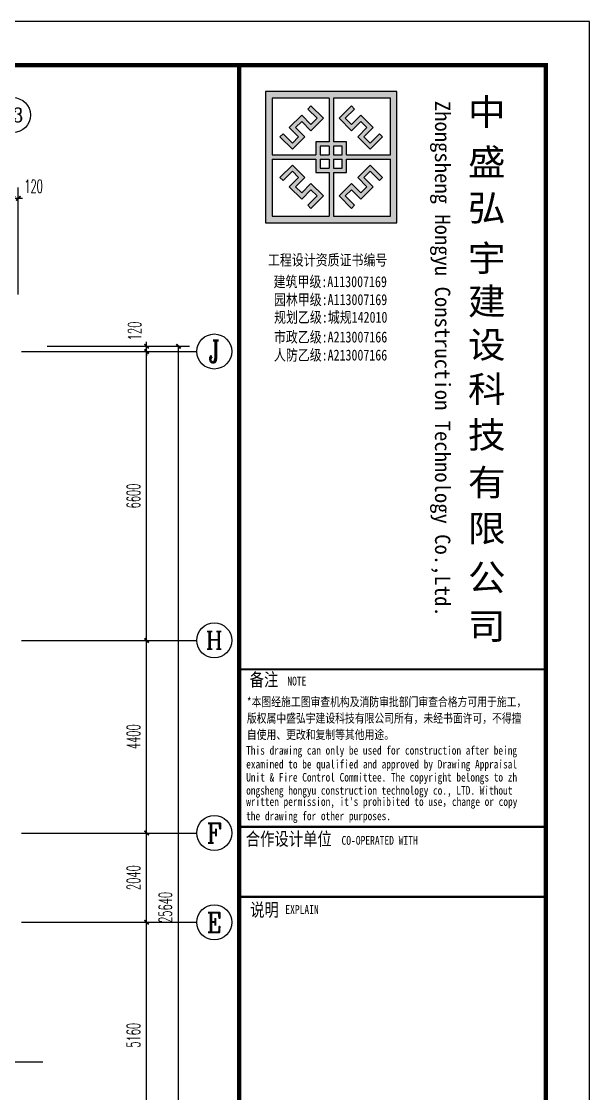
# Model space of a CAD drawing. Header units: inches. Extents: x -1293886 to -986005, y -15154 to 203628.
# Drawn here: x -1061006 to -1048031, y 2354 to 26846 of the extents above; entities that cross this region are included whole.
import ezdxf
from ezdxf.enums import TextEntityAlignment as Align

# ---------------------------------------------------------------- set-up
doc = ezdxf.new("R2010")
doc.units = ezdxf.units.IN
doc.header["$LTSCALE"] = 100
doc.header["$MEASUREMENT"] = 0
doc.layers.get('0').update_dxf_attribs({"color": 252})
doc.layers.add('AXIS_TEXT', color=7, linetype='Continuous')
doc.layers.add('TK', color=142, linetype='Continuous')
doc.styles.add('_TCH_AXIS', font='COMPLEX', dxfattribs={"bigfont": 'GBCBIG'})
doc.styles.add('COMPLEX', font='COMPLEX')
doc.styles.add('DIM_FONT', font='bzxw.shx', dxfattribs={"width": 0.55, "bigfont": 'bzhz.shx'})
doc.styles.add('HYZT1', font='SimSun.ttf', dxfattribs={"width": 0.8})
doc.styles.add('HYZT2', font='SIMHEI.TTF', dxfattribs={"width": 0.8})
doc.styles.add('HZ', font='SIMPLEX.SHX', dxfattribs={"width": 0.55, "bigfont": 'HZTXT.SHX'})
doc.dimstyles.new('DIMN', dxfattribs={"dimtxt": 300, "dimasz": 100, "dimexe": 250, "dimexo": 300, "dimgap": 150, "dimtad": 1, "dimdec": 0, "dimzin": 0, "dimdsep": 46, "dimtxsty": 'DIM_FONT', "dimblk": 'ARCHTICK', "dimcen": 0.09, "dimclrt": 7, "dimazin": 2, "dimtfac": 1, "dimtdec": 0, "dimtix": 1, "dimtmove": 2, "dimatfit": 3, "dimldrblk": 'ARCHTICK', "dimfxl": 0, "dimtolj": 1, "dimtzin": 0, "dimarcsym": 0})

# ---------------------------------------------------------------- blocks, each defined once
blk = doc.blocks.new('_ArchTick')
at = {"color": 0, "linetype": 'ByBlock', "const_width": 0.4}
blk.add_lwpolyline([(-0.5, -0.5), (0.5, 0.5)], dxfattribs=at)
blk = doc.blocks.new('*D249')
at = {"color": 0, "lineweight": -2}
for p, q in [((-1060347, 6266), (-1057897, 6266)), ((-1058147, 1106), (-1058147, 6266)), ((-1060347, 1106), (-1057897, 1106))]:
    blk.add_line(p, q, dxfattribs=at)
at = {"layer": 'Defpoints', "color": 0}
for p in [(-1060647, 6266), (-1058147, 6266), (-1060647, 1106)]:
    blk.add_point(p, dxfattribs=at)
at = {"color": 0, "lineweight": -2, "xscale": 100, "yscale": 100, "zscale": 100}
for p, rotation in [((-1058147, 6266), 90), ((-1058147, 1106), 270)]:
    blk.add_blockref('_ArchTick', p, dxfattribs=dict(at, rotation=rotation))
at = {"color": 7, "insert": (-1058447, 3686), "char_height": 300, "attachment_point": 5, "rotation": 90, "style": 'HZ'}
blk.add_mtext('\\A1;5160', dxfattribs=at)
blk = doc.blocks.new('*D250')
at = {"color": 0, "lineweight": -2}
for p, q in [((-1060347, 8306), (-1057897, 8306)), ((-1058147, 6266), (-1058147, 8306)), ((-1060347, 6266), (-1057897, 6266))]:
    blk.add_line(p, q, dxfattribs=at)
at = {"layer": 'Defpoints', "color": 0}
for p in [(-1060647, 8306), (-1058147, 8306), (-1060647, 6266)]:
    blk.add_point(p, dxfattribs=at)
at = {"color": 0, "lineweight": -2, "xscale": 100, "yscale": 100, "zscale": 100}
for p, rotation in [((-1058147, 8306), 90), ((-1058147, 6266), 270)]:
    blk.add_blockref('_ArchTick', p, dxfattribs=dict(at, rotation=rotation))
at = {"color": 7, "insert": (-1058447, 7286), "char_height": 300, "attachment_point": 5, "rotation": 90, "style": 'HZ'}
blk.add_mtext('\\A1;2040', dxfattribs=at)
blk = doc.blocks.new('*D251')
at = {"color": 0, "lineweight": -2}
for p, q in [((-1060347, 12706), (-1057897, 12706)), ((-1058147, 8306), (-1058147, 12706)), ((-1060347, 8306), (-1057897, 8306))]:
    blk.add_line(p, q, dxfattribs=at)
at = {"layer": 'Defpoints', "color": 0}
for p in [(-1060647, 12706), (-1058147, 12706), (-1060647, 8306)]:
    blk.add_point(p, dxfattribs=at)
at = {"color": 0, "lineweight": -2, "xscale": 100, "yscale": 100, "zscale": 100}
for p, rotation in [((-1058147, 12706), 90), ((-1058147, 8306), 270)]:
    blk.add_blockref('_ArchTick', p, dxfattribs=dict(at, rotation=rotation))
at = {"color": 7, "insert": (-1058447, 10506), "char_height": 300, "attachment_point": 5, "rotation": 90, "style": 'HZ'}
blk.add_mtext('\\A1;4400', dxfattribs=at)
blk = doc.blocks.new('*D252')
at = {"color": 0, "lineweight": -2}
for p, q in [((-1060347, 19306), (-1057897, 19306)), ((-1058147, 12706), (-1058147, 19306)), ((-1060347, 12706), (-1057897, 12706))]:
    blk.add_line(p, q, dxfattribs=at)
at = {"layer": 'Defpoints', "color": 0}
for p in [(-1060647, 19306), (-1058147, 19306), (-1060647, 12706)]:
    blk.add_point(p, dxfattribs=at)
at = {"color": 0, "lineweight": -2, "xscale": 100, "yscale": 100, "zscale": 100}
for p, rotation in [((-1058147, 19306), 90), ((-1058147, 12706), 270)]:
    blk.add_blockref('_ArchTick', p, dxfattribs=dict(at, rotation=rotation))
at = {"color": 7, "insert": (-1058447, 16006), "char_height": 300, "attachment_point": 5, "rotation": 90, "style": 'HZ'}
blk.add_mtext('\\A1;6600', dxfattribs=at)
blk = doc.blocks.new('*D253')
at = {"color": 0, "lineweight": -2}
for p, q in [((-1060347, 19426), (-1057897, 19426)), ((-1058147, 19426), (-1058147, 19526)), ((-1058147, 19306), (-1058147, 19426)), ((-1060347, 19306), (-1057897, 19306)), ((-1058147, 19306), (-1058147, 19206))]:
    blk.add_line(p, q, dxfattribs=at)
at = {"layer": 'Defpoints', "color": 0}
for p in [(-1060647, 19426), (-1058147, 19426), (-1060647, 19306)]:
    blk.add_point(p, dxfattribs=at)
at = {"color": 0, "lineweight": -2, "xscale": 100, "yscale": 100, "zscale": 100}
for p, rotation in [((-1058147, 19426), 270), ((-1058147, 19306), 90)]:
    blk.add_blockref('_ArchTick', p, dxfattribs=dict(at, rotation=rotation))
at = {"color": 7, "insert": (-1058422, 19776), "char_height": 300, "attachment_point": 5, "rotation": 90, "style": 'HZ'}
blk.add_mtext('\\A1;120', dxfattribs=at)
blk = doc.blocks.new('*D254')
at = {"color": 0, "lineweight": -2}
for p, q in [((-1060420, 19426), (-1057170, 19426)), ((-1057420, -6214), (-1057420, 19426)), ((-1060420, -6214), (-1057170, -6214))]:
    blk.add_line(p, q, dxfattribs=at)
at = {"layer": 'Defpoints', "color": 0}
for p in [(-1060720, 19426), (-1057420, 19426), (-1060720, -6214)]:
    blk.add_point(p, dxfattribs=at)
at = {"color": 0, "lineweight": -2, "xscale": 100, "yscale": 100, "zscale": 100}
for p, rotation in [((-1057420, 19426), 90), ((-1057420, -6214), 270)]:
    blk.add_blockref('_ArchTick', p, dxfattribs=dict(at, rotation=rotation))
at = {"color": 7, "insert": (-1057720, 6606), "char_height": 300, "attachment_point": 5, "rotation": 90, "style": 'HZ'}
blk.add_mtext('\\A1;25640', dxfattribs=at)
blk = doc.blocks.new('*D276')
at = {"color": 0, "lineweight": -2}
for p, q in [((-1061199, 20606), (-1061199, 23056)), ((-1061079, 20606), (-1061079, 23056)), ((-1061199, 22806), (-1061299, 22806)), ((-1061199, 22806), (-1061079, 22806)), ((-1061079, 22806), (-1060979, 22806))]:
    blk.add_line(p, q, dxfattribs=at)
at = {"layer": 'Defpoints', "color": 0}
for p in [(-1061079, 22806), (-1061199, 20306), (-1061079, 20306)]:
    blk.add_point(p, dxfattribs=at)
at = {"color": 0, "lineweight": -2, "xscale": 100, "yscale": 100, "zscale": 100}
blk.add_blockref('_ArchTick', (-1061199, 22806), dxfattribs=at)
at = {"color": 0, "lineweight": -2, "xscale": 100, "yscale": 100, "zscale": 100, "rotation": 180}
blk.add_blockref('_ArchTick', (-1061079, 22806), dxfattribs=at)
at = {"color": 7, "insert": (-1060729, 23081), "char_height": 300, "attachment_point": 5, "style": 'HZ'}
blk.add_mtext('\\A1;120', dxfattribs=at)
blk = doc.blocks.new('_AXISO')
blk.add_circle((0, 0), 0.5)
at = {"layer": 'AXIS_TEXT', "style": 'COMPLEX', "width": 1.041667}
blk.add_attdef('A', text='', height=0.56, dxfattribs=at).set_placement((-0.25, -0.28), (0.25, -0.28), align=Align.FIT)
blk = doc.blocks.new('A$C05385F37')
at = {"layer": 'TK'}
h = blk.add_hatch(color=256, dxfattribs=at)
h.paths.add_polyline_path([(-4400, -1600), (-7400, -1600), (-7400, -4600), (-4400, -4600)])
h.paths.add_polyline_path([(-4550, -3150), (-4550, -4450), (-5850, -4450), (-5850, -3450), (-5550, -3450), (-5550, -3150)], flags=16)
h.paths.add_polyline_path([(-4550, -3050), (-5550, -3050), (-5550, -2750), (-5850, -2750), (-5850, -1750), (-4550, -1750)], flags=16)
h.paths.add_polyline_path([(-4730, -3563), (-4801, -3634), (-5013, -3422), (-5154, -3563), (-4943, -3775), (-5225, -4058), (-5437, -3846), (-5578, -3987), (-5366, -4199), (-5437, -4270), (-5720, -3987), (-5437, -3704), (-5225, -3917), (-5084, -3775), (-5296, -3563), (-5013, -3280)], flags=0)
h.paths.add_polyline_path([(-5013, -2920), (-5296, -2637), (-5084, -2425), (-5225, -2283), (-5437, -2496), (-5720, -2213), (-5437, -1930), (-5366, -2001), (-5578, -2213), (-5437, -2354), (-5225, -2142), (-4943, -2425), (-5154, -2637), (-5013, -2778), (-4801, -2566), (-4730, -2637)], flags=0)
h.paths.add_polyline_path([(-5650, -3150), (-5650, -3350), (-5850, -3350), (-5850, -3150)], flags=16)
h.paths.add_polyline_path([(-5650, -3050), (-5850, -3050), (-5850, -2850), (-5650, -2850)], flags=16)
h.paths.add_polyline_path([(-5950, -3150), (-5950, -3350), (-6150, -3350), (-6150, -3150)], flags=16)
h.paths.add_polyline_path([(-5950, -3050), (-6150, -3050), (-6150, -2850), (-5950, -2850)], flags=16)
h.paths.add_polyline_path([(-5950, -3450), (-5950, -4450), (-7250, -4450), (-7250, -3150), (-6250, -3150), (-6250, -3450)], flags=16)
h.paths.add_polyline_path([(-5950, -2750), (-6250, -2750), (-6250, -3050), (-7250, -3050), (-7250, -1750), (-5950, -1750)], flags=16)
h.paths.add_polyline_path([(-6080, -3987), (-6363, -4270), (-6434, -4199), (-6222, -3987), (-6363, -3846), (-6575, -4058), (-6857, -3775), (-6646, -3563), (-6787, -3422), (-6999, -3634), (-7070, -3563), (-6787, -3280), (-6504, -3563), (-6716, -3775), (-6575, -3917), (-6363, -3704)], flags=0)
h.paths.add_polyline_path([(-6080, -2213), (-6363, -2496), (-6575, -2283), (-6716, -2425), (-6504, -2637), (-6787, -2920), (-7070, -2637), (-6999, -2566), (-6787, -2778), (-6646, -2637), (-6857, -2425), (-6575, -2142), (-6363, -2354), (-6222, -2213), (-6434, -2001), (-6363, -1930)], flags=0)
for points in [[(-6575, -2283), (-6363, -2496), (-6080, -2213), (-6363, -1930), (-6434, -2001), (-6222, -2213), (-6363, -2354), (-6575, -2142), (-6857, -2425), (-6646, -2637), (-6787, -2778), (-6999, -2566), (-7070, -2637), (-6787, -2920), (-6504, -2637), (-6716, -2425)], [(-5084, -2425), (-5296, -2637), (-5013, -2920), (-4730, -2637), (-4801, -2566), (-5013, -2778), (-5154, -2637), (-4943, -2425), (-5225, -2142), (-5437, -2354), (-5578, -2213), (-5366, -2001), (-5437, -1930), (-5720, -2213), (-5437, -2496), (-5225, -2283)], [(-6716, -3775), (-6504, -3563), (-6787, -3280), (-7070, -3563), (-6999, -3634), (-6787, -3422), (-6646, -3563), (-6857, -3775), (-6575, -4058), (-6363, -3846), (-6222, -3987), (-6434, -4199), (-6363, -4270), (-6080, -3987), (-6363, -3704), (-6575, -3917)], [(-5225, -3917), (-5437, -3704), (-5720, -3987), (-5437, -4270), (-5366, -4199), (-5578, -3987), (-5437, -3846), (-5225, -4058), (-4943, -3775), (-5154, -3563), (-5013, -3422), (-4801, -3634), (-4730, -3563), (-5013, -3280), (-5296, -3563), (-5084, -3775)]]:
    blk.add_hatch(color=256, dxfattribs=at).paths.add_polyline_path(points)
for p, q in [((-8000, -1000), (-1000, -1000)), ((-1000, -1000), (-1000, -26100)), ((-5950, -1750), (-5950, -2750)), ((-5850, -1750), (-5850, -2750)), ((-5950, -2850), (-5950, -3050)), ((-5850, -2850), (-5850, -3050)), ((-7250, -3050), (-6250, -3050)), ((-7250, -3150), (-6250, -3150)), ((-6150, -3050), (-5950, -3050)), ((-6150, -3150), (-5950, -3150)), ((-5950, -3150), (-5950, -3350)), ((-5850, -3050), (-5650, -3050)), ((-5850, -3150), (-5650, -3150)), ((-5850, -3150), (-5850, -3350)), ((-5550, -3050), (-4550, -3050)), ((-5550, -3150), (-4550, -3150)), ((-5950, -3450), (-5950, -4450)), ((-5850, -3450), (-5850, -4450)), ((-8000, -14800), (-1000, -14800))]:
    blk.add_line(p, q, dxfattribs=at)
for points, const_width in [([(-8000, -1000), (-8000, -41000)], 100), ([(-8000, -14800), (-1000, -14800)], 50), ([(-1000, -18400), (-8000, -18400)], 50), ([(-1000, -20000), (-8000, -20000)], 50)]:
    blk.add_lwpolyline(points, dxfattribs=dict(at, const_width=const_width))
for points in [[(-7400, -4600), (-4400, -4600), (-4400, -1600), (-7400, -1600)], [(-6504, -2637), (-6787, -2920), (-7070, -2637), (-6999, -2566), (-6787, -2778), (-6646, -2637), (-6857, -2425), (-6575, -2142), (-6363, -2354), (-6222, -2213), (-6434, -2001), (-6363, -1930), (-6080, -2213), (-6363, -2496), (-6575, -2283), (-6716, -2425)], [(-5296, -2637), (-5013, -2920), (-4730, -2637), (-4801, -2566), (-5013, -2778), (-5154, -2637), (-4943, -2425), (-5225, -2142), (-5437, -2354), (-5578, -2213), (-5366, -2001), (-5437, -1930), (-5720, -2213), (-5437, -2496), (-5225, -2283), (-5084, -2425)], [(-6504, -3563), (-6787, -3280), (-7070, -3563), (-6999, -3634), (-6787, -3422), (-6646, -3563), (-6857, -3775), (-6575, -4058), (-6363, -3846), (-6222, -3987), (-6434, -4199), (-6363, -4270), (-6080, -3987), (-6363, -3704), (-6575, -3917), (-6716, -3775)], [(-5296, -3563), (-5013, -3280), (-4730, -3563), (-4801, -3634), (-5013, -3422), (-5154, -3563), (-4943, -3775), (-5225, -4058), (-5437, -3846), (-5578, -3987), (-5366, -4199), (-5437, -4270), (-5720, -3987), (-5437, -3704), (-5225, -3917), (-5084, -3775)]]:
    blk.add_lwpolyline(points, close=True, dxfattribs=at)
for points in [[(-5950, -1750), (-7250, -1750), (-7250, -3050)], [(-4550, -3050), (-4550, -1750), (-5850, -1750)], [(-5950, -2750), (-6250, -2750), (-6250, -3050)], [(-5950, -2850), (-6150, -2850), (-6150, -3050)], [(-5550, -3050), (-5550, -2750), (-5850, -2750)], [(-5650, -3050), (-5650, -2850), (-5850, -2850)], [(-7250, -3150), (-7250, -4450), (-5950, -4450)], [(-6250, -3150), (-6250, -3450), (-5950, -3450)], [(-6150, -3150), (-6150, -3350), (-5950, -3350)], [(-5850, -4450), (-4550, -4450), (-4550, -3150)], [(-5850, -3350), (-5650, -3350), (-5650, -3150)], [(-5850, -3450), (-5550, -3450), (-5550, -3150)]]:
    blk.add_lwpolyline(points, dxfattribs=at)
for s, height, style, width, p in [('中', 600, 'HYZT2', 1.05, (-2778, -2366)), ('盛', 600, 'HYZT2', 1.05, (-2778, -3515)), ('弘', 600, 'HYZT2', 1.05, (-2778, -4559)), ('宇', 600, 'HYZT2', 1.05, (-2778, -5708)), ('工程设计资质证书编号', 250, 'HYZT1', 0.8, (-7346, -5574)), ('建', 600, 'HYZT2', 1.05, (-2778, -6696)), ('设', 600, 'HYZT2', 1.05, (-2778, -7687)), ('科', 600, 'HYZT2', 1.05, (-2778, -8702)), ('技', 600, 'HYZT2', 1.05, (-2778, -9744)), ('有', 600, 'HYZT2', 1.05, (-2778, -10833)), ('限', 600, 'HYZT2', 1.05, (-2778, -11880)), ('公', 600, 'HYZT2', 1.05, (-2778, -13003)), ('司', 600, 'HYZT2', 1.05, (-2778, -14115)), ('备注', 300, 'HYZT1', 0.8, (-7763, -15187)), ('NOTE', 200, 'HYZT1', 0.8, (-6902, -15171)), ('*本图经施工图审查机构及消防审批部门审查合格方可用于施工，', 200, 'HYZT1', 0.8, (-7826, -15644)), ('版权属中盛弘宇建设科技有限公司所有，未经书面许可，不得擅', 200, 'HYZT1', 0.8, (-7826, -16019)), ('自使用、更改和复制等其他用途。', 200, 'HYZT1', 0.8, (-7826, -16394)), ('This drawing can only be used for construction after being ', 196, 'HYZT1', 0.8, (-7842, -16750)), ('examined to be qualified and approved by Drawing Appraisal ', 196, 'HYZT1', 0.8, (-7842, -17066)), ('Unit & Fire Control Committee. The copyright belongs to zh', 196, 'HYZT1', 0.8, (-7842, -17365)), ('ongsheng hongyu construction technology co., LTD. Without ', 196, 'HYZT1', 0.8, (-7842, -17665)), ("written permission, it's prohibited to use，change or copy ", 196, 'HYZT1', 0.8, (-7842, -17921)), ('the drawing for other purposes.', 196, 'HYZT1', 0.8, (-7842, -18248)), ('合作设计单位', 300, 'HYZT1', 0.8, (-7852, -18825)), ('CO-OPERATED WITH', 200, 'HYZT1', 0.8, (-5665, -18809)), ('说明', 300, 'HYZT1', 0.8, (-7751, -20445)), ('EXPLAIN', 200, 'HYZT1', 0.8, (-6948, -20388))]:
    blk.add_text(s, height=height, dxfattribs=dict(at, style=style, width=width)).set_placement(p)
at = {"layer": 'TK', "style": 'HYZT2', "width": 0.99}
blk.add_text('Zhongsheng Hongyu Construction Technology Co.,Ltd.', height=350, rotation=270, dxfattribs=at).set_placement((-3530, -1814))
at = {"layer": 'TK', "style": 'HYZT1', "width": 0.8}
for s, p in [('建筑甲级:A113007169', (-5922, -5945)), ('园林甲级:A113007169', (-5915, -6355)), ('规划乙级:城规142010', (-5911, -6757)), ('市政乙级:A213007166', (-5915, -7209)), ('人防乙级:A213007166', (-5915, -7621))]:
    blk.add_text(s, height=250, dxfattribs=at).set_placement(p, align=Align.MIDDLE_CENTER)

msp = doc.modelspace()

# ---------------------------------------------------------------- linework, layer by layer
for p, q in [((-1061003, 19306), (-1057003, 19306)), ((-1061003, 12706), (-1057003, 12706)), ((-1061003, 8306), (-1057003, 8306)), ((-1061003, 6266), (-1057003, 6266))]:
    msp.add_line(p, q)
msp.add_lwpolyline([(-1060514.3, 3073.7), (-1068884, 3073.7), (-1068984, 3373.7), (-1068984, 2773.7), (-1069084, 3073.7), (-1078581.2, 3073.7)])
at = {"layer": 'TK'}
msp.add_lwpolyline([(-1107431.3, -15153.6), (-1048031.3, -15153.6), (-1048031.3, 26846.4), (-1107431.3, 26846.4)], close=True, dxfattribs=at)
at = {"layer": 'TK', "const_width": 100}
msp.add_lwpolyline([(-1104931.3, -14153.6), (-1049031.3, -14153.6), (-1049031.3, 25846.4), (-1104931.3, 25846.4)], close=True, dxfattribs=at)

# ---------------------------------------------------------------- block references
at = {"color": 4}
msp.add_blockref('A$C05385F37', (-1048031.3, 26846.4), dxfattribs=at)
ref = msp.add_blockref('_AXISO', (-1061198.8, 24706), dxfattribs=dict(xscale=800, yscale=800, zscale=800))
ref.add_attrib('A', '13', dxfattribs={"layer": 'AXIS_TEXT', "height": 328.45, "style": '_TCH_AXIS'}).set_placement((-1061425.6, 24541.8), (-1060972, 24541.8), align=Align.FIT)
ref = msp.add_blockref('_AXISO', (-1056603, 19306), dxfattribs=dict(xscale=800, yscale=800, zscale=800))
ref.add_attrib('A', 'J', dxfattribs={"layer": 'AXIS_TEXT', "height": 496.1, "style": '_TCH_AXIS'}).set_placement((-1056732.9, 19057.9), (-1056473, 19057.9), align=Align.FIT)
ref = msp.add_blockref('_AXISO', (-1056603, 12706), dxfattribs=dict(xscale=800, yscale=800, zscale=800))
ref.add_attrib('A', 'H', dxfattribs={"layer": 'AXIS_TEXT', "height": 405.5, "style": '_TCH_AXIS'}).set_placement((-1056796.1, 12503.2), (-1056409.9, 12503.2), align=Align.FIT)
ref = msp.add_blockref('_AXISO', (-1056603, 8306), dxfattribs=dict(xscale=800, yscale=800, zscale=800))
ref.add_attrib('A', 'F', dxfattribs={"layer": 'AXIS_TEXT', "height": 445.4, "style": '_TCH_AXIS'}).set_placement((-1056772.6, 8083.3), (-1056433.3, 8083.3), align=Align.FIT)
ref = msp.add_blockref('_AXISO', (-1056603, 6266), dxfattribs=dict(xscale=800, yscale=800, zscale=800))
ref.add_attrib('A', 'E', dxfattribs={"layer": 'AXIS_TEXT', "height": 445.4, "style": '_TCH_AXIS'}).set_placement((-1056772.6, 6043.3), (-1056433.3, 6043.3), align=Align.FIT)

# ---------------------------------------------------------------- dimensions: what is measured, and where the dimension line sits
for base, p1, p2, angle, picture, middle in [((-1061078.8, 22806), (-1061198.8, 20306), (-1061078.8, 20306), 0, '*D276', (-1060728.8, 23081)), ((-1058146.8, 19426), (-1060646.8, 19306), (-1060646.8, 19426), 90, '*D253', (-1058421.8, 19776))]:
    dim = msp.add_linear_dim(base=base, p1=p1, p2=p2, angle=angle, dimstyle='DIMN', override={"dimtxsty": 'HZ'})
    dim.commit()
    dim.dimension.update_dxf_attribs({"geometry": picture, "text_midpoint": middle, "dimtype": 161})
for p1, p2, distance, picture, middle in [((-1060720.3, -6214), (-1060720.3, 19426), -3300, '*D254', (-1057720.3, 6606)), ((-1060646.8, 12706), (-1060646.8, 19306), -2500, '*D252', (-1058446.8, 16006)), ((-1060646.8, 8306), (-1060646.8, 12706), -2500, '*D251', (-1058446.8, 10506)), ((-1060646.8, 6266), (-1060646.8, 8306), -2500, '*D250', (-1058446.8, 7286)), ((-1060646.8, 1106), (-1060646.8, 6266), -2500, '*D249', (-1058446.8, 3686))]:
    dim = msp.add_aligned_dim(p1=p1, p2=p2, distance=distance, dimstyle='DIMN', override={"dimtxsty": 'HZ'})
    dim.commit()
    dim.dimension.update_dxf_attribs({"geometry": picture, "text_midpoint": middle})

doc.saveas('drawing.dxf')
